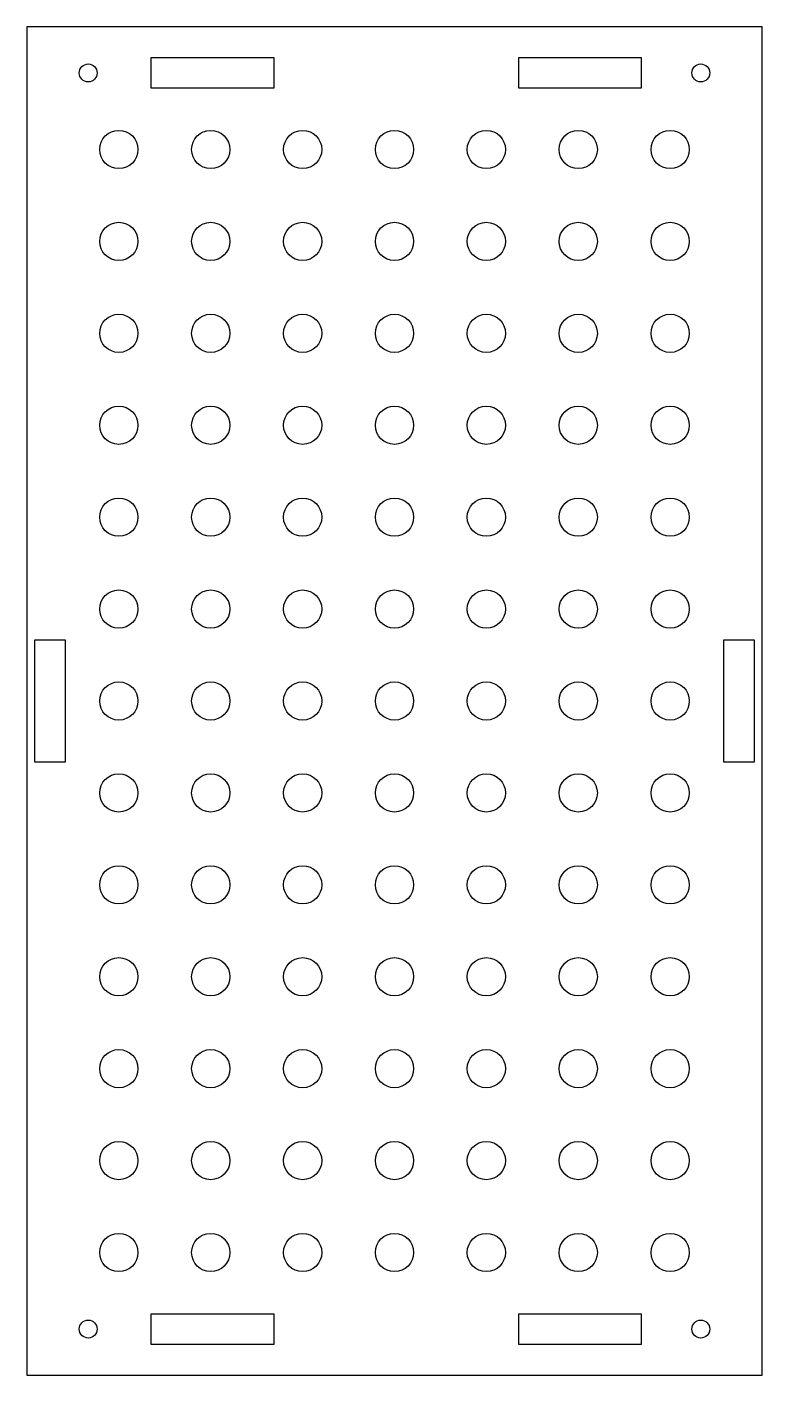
# Model space of a CAD drawing. Extents: x -6 to 0, y -0.5 to 10.5.
import ezdxf

# ---------------------------------------------------------------- set-up
doc = ezdxf.new("R2010")
doc.units = 0
doc.layers.get('0').update_dxf_attribs({"linetype": 'CONTINUOUS'})

msp = doc.modelspace()

# ---------------------------------------------------------------- linework, layer by layer
for points in [[(0, -0.5), (0, 10.5), (-6, 10.5), (-6, -0.5)], [(-4.986, 10.25), (-3.986, 10.25), (-3.986, 10), (-4.986, 10)], [(-1.986, 10.25), (-0.986, 10.25), (-0.986, 10), (-1.986, 10)], [(-5.937, 4.5), (-5.937, 5.5), (-5.687, 5.5), (-5.687, 4.5)], [(-0.313, 4.5), (-0.313, 5.5), (-0.063, 5.5), (-0.063, 4.5)], [(-1.986, 0), (-0.986, 0), (-0.986, -0.25), (-1.986, -0.25)], [(-4.986, 0), (-3.986, 0), (-3.986, -0.25), (-4.986, -0.25)]]:
    msp.add_lwpolyline(points, close=True)
for centre, radius in [((-5.5, 10.125), 0.073), ((-0.5, 10.125), 0.073), ((-5.25, 9.5), 0.156), ((-4.5, 9.5), 0.156), ((-3.75, 9.5), 0.156), ((-3, 9.5), 0.156), ((-2.25, 9.5), 0.156), ((-1.5, 9.5), 0.156), ((-0.75, 9.5), 0.156), ((-5.25, 8.75), 0.156), ((-4.5, 8.75), 0.156), ((-3.75, 8.75), 0.156), ((-3, 8.75), 0.156), ((-2.25, 8.75), 0.156), ((-1.5, 8.75), 0.156), ((-0.75, 8.75), 0.156), ((-5.25, 8), 0.156), ((-4.5, 8), 0.156), ((-3.75, 8), 0.156), ((-3, 8), 0.156), ((-2.25, 8), 0.156), ((-1.5, 8), 0.156), ((-0.75, 8), 0.156), ((-5.25, 7.25), 0.156), ((-4.5, 7.25), 0.156), ((-3.75, 7.25), 0.156), ((-3, 7.25), 0.156), ((-2.25, 7.25), 0.156), ((-1.5, 7.25), 0.156), ((-0.75, 7.25), 0.156), ((-5.25, 6.5), 0.156), ((-4.5, 6.5), 0.156), ((-3.75, 6.5), 0.156), ((-3, 6.5), 0.156), ((-2.25, 6.5), 0.156), ((-1.5, 6.5), 0.156), ((-0.75, 6.5), 0.156), ((-5.25, 5.75), 0.156), ((-4.5, 5.75), 0.156), ((-3.75, 5.75), 0.156), ((-3, 5.75), 0.156), ((-2.25, 5.75), 0.156), ((-1.5, 5.75), 0.156), ((-0.75, 5.75), 0.156), ((-5.25, 5), 0.156), ((-4.5, 5), 0.156), ((-3.75, 5), 0.156), ((-3, 5), 0.156), ((-2.25, 5), 0.156), ((-1.5, 5), 0.156), ((-0.75, 5), 0.156), ((-5.25, 4.25), 0.156), ((-4.5, 4.25), 0.156), ((-3.75, 4.25), 0.156), ((-3, 4.25), 0.156), ((-2.25, 4.25), 0.156), ((-1.5, 4.25), 0.156), ((-0.75, 4.25), 0.156), ((-5.25, 3.5), 0.156), ((-4.5, 3.5), 0.156), ((-3.75, 3.5), 0.156), ((-3, 3.5), 0.156), ((-2.25, 3.5), 0.156), ((-1.5, 3.5), 0.156), ((-0.75, 3.5), 0.156), ((-5.25, 2.75), 0.156), ((-4.5, 2.75), 0.156), ((-3.75, 2.75), 0.156), ((-3, 2.75), 0.156), ((-2.25, 2.75), 0.156), ((-1.5, 2.75), 0.156), ((-0.75, 2.75), 0.156), ((-5.25, 2), 0.156), ((-4.5, 2), 0.156), ((-3.75, 2), 0.156), ((-3, 2), 0.156), ((-2.25, 2), 0.156), ((-1.5, 2), 0.156), ((-0.75, 2), 0.156), ((-5.25, 1.25), 0.156), ((-4.5, 1.25), 0.156), ((-3.75, 1.25), 0.156), ((-3, 1.25), 0.156), ((-2.25, 1.25), 0.156), ((-1.5, 1.25), 0.156), ((-0.75, 1.25), 0.156), ((-5.25, 0.5), 0.156), ((-4.5, 0.5), 0.156), ((-3.75, 0.5), 0.156), ((-3, 0.5), 0.156), ((-2.25, 0.5), 0.156), ((-1.5, 0.5), 0.156), ((-0.75, 0.5), 0.156), ((-5.5, -0.125), 0.073), ((-0.5, -0.125), 0.073)]:
    msp.add_circle(centre, radius)

doc.saveas('drawing.dxf')
